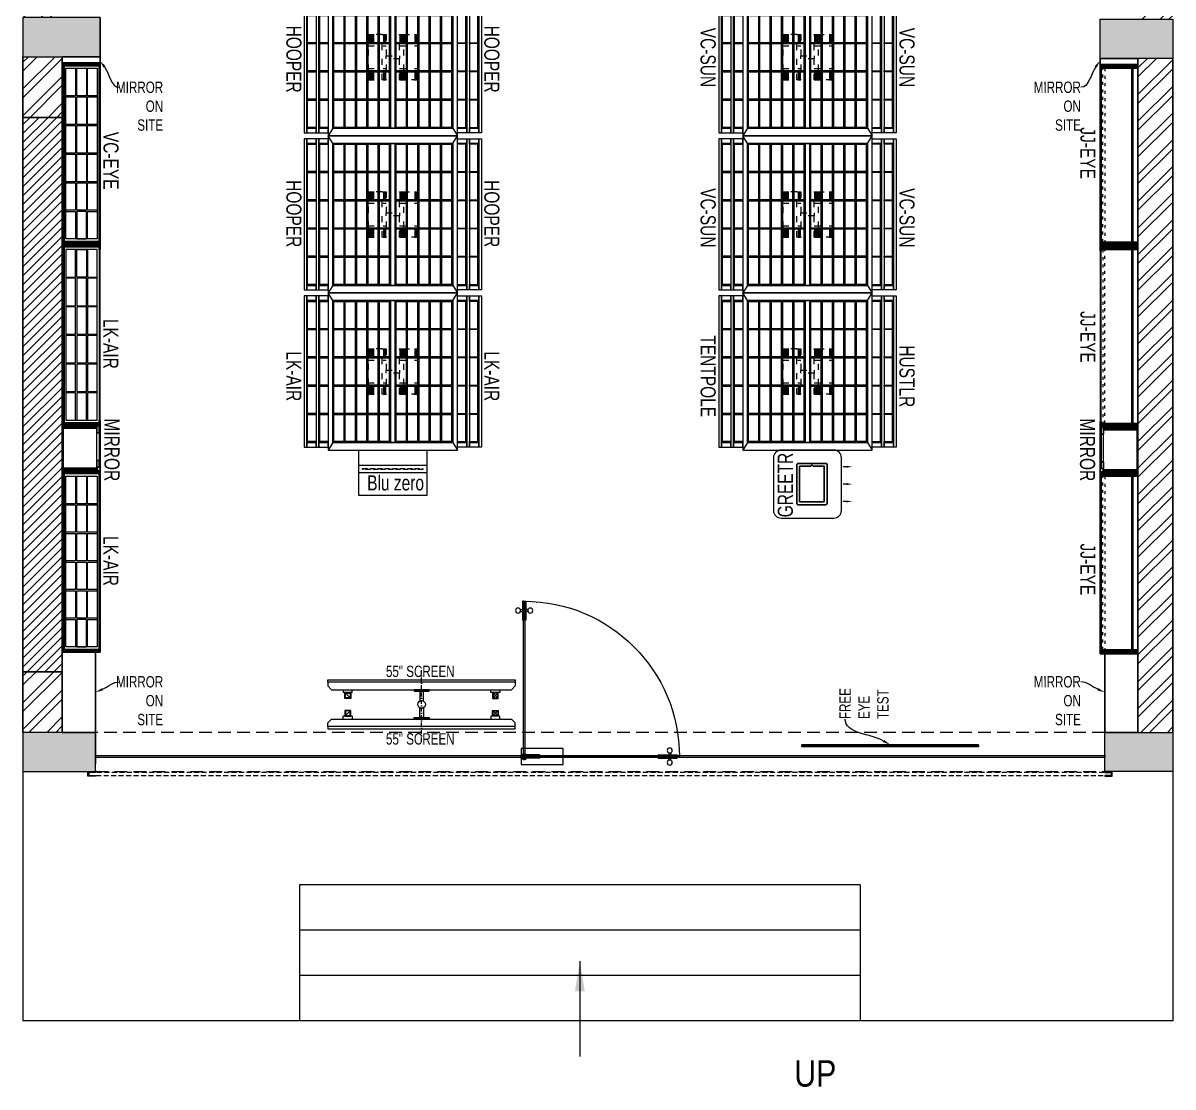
# Model space of a CAD drawing. Header units: feet. Extents: x 10235017 to 10242629, y -6289689 to -6273372.
# Drawn here: x 10235017 to 10242629, y -6289689 to -6282647 of the extents above; entities that cross this region are included whole.
import ezdxf
from ezdxf import colors
from ezdxf.entities.mleader import LeaderData, LeaderLine
from ezdxf.math import Vec2, Vec3

# ---------------------------------------------------------------- set-up
doc = ezdxf.new("R2010")
doc.units = ezdxf.units.FT
doc.header["$LTSCALE"] = 33
doc.header["$MEASUREMENT"] = 0
for name, pattern in [('ACAD_ISO03W100', [30, 12, -18]), ('D10_DASHED', [0.75, 0.5, -0.25]), ('DASHDOT2', [0.5, 0.25, -0.125, 0, -0.125]), ('HIDDEN', [9.525, 6.35, -3.175]), ('HIDDENX2', [0.75, 0.5, -0.25])]:
    doc.linetypes.add(name, pattern=pattern)
for name, color, linetype, lineweight in [('A-COL', 243, 'Continuous', 9), ('A-Glazing', 4, 'Continuous', 20), ('A-shutter', 8, 'Continuous', 18), ('beam', 90, 'Continuous', 9), ('column hatch', 5, 'Continuous', 0), ('Glazing', 141, 'Continuous', 15), ('LENS-DIM', 252, 'Continuous', 5), ('LENS-FURNITURE', 13, 'Continuous', 9), ('LENS-PARTITION', 21, 'Continuous', 25), ('LENS-TEXT', 31, 'Continuous', 5), ('LENS_TEXT', 31, 'Continuous', 5), ('LK-EQPMT', 3, 'Continuous', 18), ('LK-FF&E FLOOR', 1, 'Continuous', 9), ('LK-FF&E WALL', 1, 'Continuous', 9), ('LK-IT', 3, 'Continuous', 18), ('LN-ELEVATION-1', 81, 'Continuous', 25), ('LN-ELEVATION-2', 103, 'Continuous', 20), ('LN-ELEVATION-3', 125, 'Continuous', 18), ('LN-ELEVATION-4', 145, 'Continuous', 13), ('LN-ELEVATION-5', 167, 'Continuous', 5), ('LN-HATCH', 251, 'Continuous', 0), ('PLANO-TXT', 252, 'Continuous', 5), ('rolling shutter', 1, 'Continuous', 5), ('services', 220, 'Continuous', 0)]:
    doc.layers.add(name, color=color, linetype=linetype, lineweight=lineweight)
doc.layers.add('A-WALL', color=1, linetype='Continuous')
doc.styles.add('A3 100 Narrow', font='l_10646.ttf', dxfattribs={"height": 150})
doc.styles.add('LK TXT', font='GILC____.TTF', dxfattribs={"height": 100})
doc.styles.get("Standard").update_dxf_attribs({"font": 'GILC____.TTF'})
doc.dimstyles.new('01', dxfattribs={"dimtxt": 150, "dimasz": 115, "dimexe": 115, "dimexo": 115, "dimgap": 115, "dimtad": 0, "dimdec": 0, "dimzin": 0, "dimdsep": 46, "dimtxsty": 'Standard', "dimblk": 'ARCHTICK', "dimcen": 115, "dimdle": 115, "dimclrd": 256, "dimclre": 256, "dimclrt": 256, "dimadec": 0, "dimazin": 0, "dimtfac": 1, "dimtdec": 0, "dimtofl": 0, "dimtmove": 1, "dimatfit": 3, "dimfxl": 1, "dimtolj": 1, "dimtzin": 0, "dimlwd": -1, "dimlwe": -1, "dimarcsym": 0})
pattern_1 = [(45, (7858054.0837, 3504049.203), (-4.4901280605, 4.4901280605), [])]

# ---------------------------------------------------------------- blocks, each defined once
blk = doc.blocks.new('*U49')
at = {"layer": 'A-shutter', "color": 5, "ltscale": 10}
for points in [[(41038450.5, -1561539.2), (41038450.5, -1561544.2), (41038405.5, -1561544.2), (41038405.5, -1561564.2), (41038450.5, -1561564.2), (41038450.5, -1561569.2), (41038400.5, -1561569.2), (41038400.5, -1561539.2)], [(41045130.5, -1561539.2), (41045130.5, -1561544.2), (41045175.5, -1561544.2), (41045175.5, -1561564.2), (41045130.5, -1561564.2), (41045130.5, -1561569.2), (41045180.5, -1561569.2), (41045180.5, -1561539.2)]]:
    blk.add_lwpolyline(points, close=True, dxfattribs=at)
at = {"layer": 'A-shutter', "color": 5, "linetype": 'HIDDENX2', "ltscale": 2}
blk.add_lwpolyline([(41038405.5, -1561544.2), (41038405.5, -1561564.2), (41045175.5, -1561564.2), (41045175.5, -1561544.2)], close=True, dxfattribs=at)
blk = doc.blocks.new('_ArchTick')
at = {"const_width": 0.15}
blk.add_lwpolyline([(-0.5, -0.5), (0.5, 0.5)], dxfattribs=at)
blk = doc.blocks.new('BLUE ZERO')
at = {"layer": 'LENS-FURNITURE', "ltscale": 0.5}
for points in [[(86206.7, 120883.4), (86206.7, 120433.4), (85906.7, 120433.4), (85906.7, 120883.4)], [(86106.7, 120883.4), (86106.7, 120433.4), (86056.7, 120433.4), (86056.7, 120883.4)]]:
    blk.add_lwpolyline(points, close=True, dxfattribs=at)
at = {"layer": 'LENS-FURNITURE', "linetype": 'D10_DASHED', "ltscale": 2}
blk.add_lwpolyline([(86085.7, 120858.4), (86085.7, 120458.4), (86077.7, 120458.4), (86077.7, 120858.4)], close=True, dxfattribs=at)
blk = doc.blocks.new('Entrance Door')
at = {"layer": 'Glazing', "ltscale": 111}
blk.add_hatch(color=256, dxfattribs=at).paths.add_polyline_path([(18, -34.8), (18, -1235), (30, -1235), (30, -34.8)])
at = {"layer": 'Glazing'}
for p, q in [((30, -54.2), (18, -66.2)), ((1117.8, -31.3), (1117.8, -54.3)), ((1117.8, -89.2), (1117.8, -66.3)), ((1132.8, -31.3), (1132.8, -54.3)), ((1132.8, -89.2), (1132.8, -66.3))]:
    blk.add_line(p, q, dxfattribs=at)
at = {"layer": 'Glazing', "ltscale": 44}
for p, q in [((-4.9, -1156.3), (18, -1156.3)), ((-4.9, -1171.3), (18, -1171.3)), ((52.9, -1156.3), (30, -1156.3)), ((52.9, -1171.3), (30, -1171.3))]:
    blk.add_line(p, q, dxfattribs=at)
at = {"layer": 'Glazing'}
for points in [[(320, -120.5), (0, -120.5), (0, 0), (320, 0)], [(0, -54.2), (142.5, -54.2), (142.5, -46.8), (0, -46.8)], [(0, -66.2), (142.5, -66.2), (142.5, -73.7), (0, -73.7)], [(1180.8, -54.3), (1038.3, -54.3), (1038.3, -46.8), (1180.8, -46.8)], [(1180.8, -66.3), (1038.3, -66.3), (1038.3, -73.8), (1180.8, -73.8)]]:
    blk.add_lwpolyline(points, close=True, dxfattribs=at)
at = {"layer": 'Glazing', "ltscale": 222}
blk.add_lwpolyline([(-1.5, -66.2), (1198.8, -66.2), (1198.8, -54.2), (-1.5, -54.2)], close=True, dxfattribs=at)
at = {"layer": 'Glazing', "ltscale": 111}
blk.add_lwpolyline([(18, -34.8), (18, -1235), (30, -1235), (30, -34.8)], close=True, dxfattribs=at)
at = {"layer": 'Glazing', "ltscale": 44}
for points in [[(18, -1092.5), (18, -1235), (10.5, -1235), (10.5, -1092.5)], [(30, -1092.5), (30, -1235), (37.5, -1235), (37.5, -1092.5)]]:
    blk.add_lwpolyline(points, close=True, dxfattribs=at)
at = {"layer": 'Glazing'}
for centre, radius in [((1125.3, -13.9), 19), ((24, -58.7), 19.8), ((1125.3, -106.6), 19)]:
    blk.add_circle(centre, radius, dxfattribs=at)
at = {"layer": 'Glazing', "ltscale": 44}
for centre in [(-22.4, -1163.8), (70.4, -1163.8)]:
    blk.add_circle(centre, 19, dxfattribs=at)
at = {"layer": 'Glazing', "ltscale": 222}
blk.add_arc((24, -60.2), 1174.8, 270, 359.99955, dxfattribs=at)
blk = doc.blocks.new('MIRROR')
at = {"layer": 'LN-HATCH', "ltscale": 0.5}
h = blk.add_hatch(dxfattribs=at)
h.set_pattern_fill('ANSI31', color=256, scale=2)
h.set_pattern_definition([(45, (4060433.7416, 1708720.787), (-4.4901280605, 4.4901280605), [])])
h.paths.add_polyline_path([(212.9, 101.3), (230.9, 101.3), (230.9, -127.7), (212.9, -127.7)])
h.paths.add_polyline_path([(230.9, 95.3), (494.9, 95.3), (494.9, 101.3), (230.9, 101.3)])
h.paths.add_polyline_path([(512.9, 101.3), (494.9, 101.3), (494.9, -127.7), (512.9, -127.7)])
at = {"layer": 'Defpoints'}
blk.add_lwpolyline([(512.9, 101.3), (212.9, 101.3), (212.9, -148.7), (512.9, -148.7)], close=True, dxfattribs=at)
at = {"layer": 'LN-ELEVATION-1'}
for points in [[(212.9, 101.3), (230.9, 101.3), (230.9, -127.7), (212.9, -127.7)], [(230.9, 95.3), (494.9, 95.3), (494.9, 101.3), (230.9, 101.3)], [(512.9, 101.3), (494.9, 101.3), (494.9, -127.7), (512.9, -127.7)], [(259.9, -141.7), (259.9, -127.7), (214.9, -127.7), (214.9, -148.7), (223.9, -148.7), (223.9, -147.2), (216.4, -147.2), (216.4, -141.7)], [(442.9, -141.7), (442.9, -127.7), (487.9, -127.7), (487.9, -148.7), (478.9, -148.7), (478.9, -147.2), (486.4, -147.2), (486.4, -141.7)], [(504.9, -148.7), (504.9, -147.2), (509.4, -147.2), (509.4, -129.2), (487.9, -129.2), (487.9, -127.7), (510.9, -127.7), (510.9, -148.7)]]:
    blk.add_lwpolyline(points, close=True, dxfattribs=at)
at = {"layer": 'LN-ELEVATION-2', "color": 4, "lineweight": 0}
blk.add_lwpolyline([(216.4, -141.7), (486.4, -141.7), (486.4, -147.2), (216.4, -147.2)], close=True, dxfattribs=at)
at = {"layer": 'LN-ELEVATION-2'}
blk.add_lwpolyline([(259.9, -141.7), (442.9, -141.7), (442.9, -127.7), (259.9, -127.7)], close=True, dxfattribs=at)
at = {"layer": 'LN-ELEVATION-4', "ltscale": 0.5}
blk.add_line((478.9, -148.7), (223.9, -148.7), dxfattribs=at)
blk = doc.blocks.new('JJ SH 1200')
at = {"layer": 'LN-HATCH', "ltscale": 0.5}
h = blk.add_hatch(dxfattribs=at)
h.set_pattern_fill('ANSI31', color=256, scale=2)
h.set_pattern_definition([(45, (4097187.331, 1708800.267), (-4.4901280605, 4.4901280605), [])])
h.paths.add_polyline_path([(792.1, 220), (792.1, 30), (786.1, 30), (786.1, 20), (792.1, 20), (792.1, -24), (767.1, -24), (767.1, 220)])
h.paths.add_polyline_path([(-382.9, 180), (767.1, 180), (767.1, 186), (-382.9, 186)])
h.paths.add_polyline_path([(757.1, -24), (757.1, -30), (792.1, -30), (792.1, -24)])
h.paths.add_polyline_path([(-407.9, 220), (-407.9, 30), (-401.9, 30), (-401.9, 20), (-407.9, 20), (-407.9, -24), (-382.9, -24), (-382.9, 220)])
h.paths.add_polyline_path([(-372.9, -24), (-372.9, -30), (-407.9, -30), (-407.9, -24)])
at = {"layer": 'LN-ELEVATION-1', "ltscale": 0.5}
for points in [[(-407.9, 220), (-407.9, 30), (-401.9, 30), (-401.9, 20), (-407.9, 20), (-407.9, -24), (-382.9, -24), (-382.9, 220)], [(-382.9, 180), (767.1, 180), (767.1, 186), (-382.9, 186)], [(792.1, 220), (792.1, 30), (786.1, 30), (786.1, 20), (792.1, 20), (792.1, -24), (767.1, -24), (767.1, 220)], [(-372.9, -24), (-372.9, -30), (-407.9, -30), (-407.9, -24)], [(757.1, -24), (757.1, -30), (792.1, -30), (792.1, -24)]]:
    blk.add_lwpolyline(points, close=True, dxfattribs=at)
at = {"layer": 'LN-ELEVATION-3', "ltscale": 0.5}
for p, q in [((767.1, 220), (-382.9, 220)), ((757.1, -24), (-372.9, -24)), ((-372.9, -30), (757.1, -30))]:
    blk.add_line(p, q, dxfattribs=at)
at = {"layer": 'LN-ELEVATION-4', "linetype": 'ACAD_ISO03W100', "ltscale": 0.05}
blk.add_lwpolyline([(767.1, 0), (-382.9, 0), (-382.9, -12), (767.1, -12)], close=True, dxfattribs=at)
blk = doc.blocks.new('VC HD 1200')
at = {"layer": 'LN-HATCH', "ltscale": 0.5}
h = blk.add_hatch(dxfattribs=at)
h.set_pattern_fill('ANSI31', color=256, scale=2)
h.set_pattern_definition([(45, (3760859.753, 1795248.936), (-4.490128061, 4.490128061), [])])
h.paths.add_polyline_path([(-1200, 250), (-1200, 60), (-1194, 60), (-1194, 50), (-1200, 50), (-1200, 6), (-1182, 6), (-1182, 250)])
h = blk.add_hatch(dxfattribs=at)
h.set_pattern_fill('ANSI31', color=256, scale=2)
h.set_pattern_definition(pattern_1)
h.paths.add_polyline_path([(0, 250), (0, 60), (-6, 60), (-6, 50), (0, 50), (0, 6), (-18, 6), (-18, 250)])
h = blk.add_hatch(dxfattribs=at)
h.set_pattern_fill('ANSI31', color=256, scale=2)
h.set_pattern_definition([(45, (7858047.0837, 3504049.203), (-4.4901280605, 4.4901280605), [])])
h.paths.add_polyline_path([(-1165, 6), (-1165, 0), (-1200, 0), (-1200, 6)])
h = blk.add_hatch(dxfattribs=at)
h.set_pattern_fill('ANSI31', color=256, scale=2)
h.set_pattern_definition(pattern_1)
h.paths.add_polyline_path([(-28, 6), (-28, 0), (0, 0), (0, 6)])
at = {"layer": 'LN-ELEVATION-1', "ltscale": 0.5}
for points in [[(-1200, 250), (-1200, 60), (-1194, 60), (-1194, 50), (-1200, 50), (-1200, 6), (-1182, 6), (-1182, 250)], [(-18, 238), (-1182, 238), (-1182, 244), (-18, 244)], [(0, 250), (0, 60), (-6, 60), (-6, 50), (0, 50), (0, 6), (-18, 6), (-18, 250)], [(-1165, 6), (-1165, 0), (-1200, 0), (-1200, 6)], [(-35, 6), (-35, 0), (0, 0), (0, 6)]]:
    blk.add_lwpolyline(points, close=True, dxfattribs=at)
at = {"layer": 'LN-ELEVATION-3', "ltscale": 0.5}
for p, q in [((-1182, 250), (-18, 250)), ((-1165, 6), (-35, 6)), ((-35, 0), (-1165, 0))]:
    blk.add_line(p, q, dxfattribs=at)
for points in [[(-1165, 226), (-35, 226), (-35, 18), (-1165, 18)], [(-1165, 226), (-983.3, 226), (-983.3, 162), (-1165, 162)], [(-1165, 90), (-983.3, 90), (-983.3, 154), (-1165, 154)], [(-975.3, 226), (-793.7, 226), (-793.7, 162), (-975.3, 162)], [(-975.3, 154), (-793.7, 154), (-793.7, 90), (-975.3, 90)], [(-785.7, 226), (-604, 226), (-604, 162), (-785.7, 162)], [(-785.7, 154), (-604, 154), (-604, 90), (-785.7, 90)], [(-596, 226), (-414.3, 226), (-414.3, 162), (-596, 162)], [(-596, 154), (-414.3, 154), (-414.3, 90), (-596, 90)], [(-406.3, 226), (-224.7, 226), (-224.7, 162), (-406.3, 162)], [(-406.3, 154), (-224.7, 154), (-224.7, 90), (-406.3, 90)], [(-216.7, 226), (-35, 226), (-35, 162), (-216.7, 162)], [(-216.7, 154), (-35, 154), (-35, 90), (-216.7, 90)], [(-1165, 82), (-983.3, 82), (-983.3, 18), (-1165, 18)], [(-975.3, 82), (-793.7, 82), (-793.7, 18), (-975.3, 18)], [(-785.7, 82), (-604, 82), (-604, 18), (-785.7, 18)], [(-596, 82), (-414.3, 82), (-414.3, 18), (-596, 18)], [(-406.3, 82), (-224.7, 82), (-224.7, 18), (-406.3, 18)], [(-216.7, 82), (-35, 82), (-35, 18), (-216.7, 18)]]:
    blk.add_lwpolyline(points, close=True, dxfattribs=at)
blk = doc.blocks.new('ffgd')
at = {"layer": 'LN-ELEVATION-4', "linetype": 'ACAD_ISO03W100', "ltscale": 0.1}
blk.add_lwpolyline([(0, 47.3), (0, -41.5), (-20, -41.5), (-20, 47.3)], close=True, dxfattribs=at)
at = {"layer": 'LN-ELEVATION-5', "linetype": 'ACAD_ISO03W100', "ltscale": 0.1}
for p, q in [((-159.9, 165.7), (-159.9, 47.3)), ((-159.7, 165.7), (-159.7, 47.3)), ((-159.4, 165.7), (-159.4, 47.3)), ((-159, 165.7), (-159, 47.3)), ((-158.5, 165.7), (-158.5, 47.3)), ((-157.9, 165.7), (-157.9, 47.3)), ((-157.1, 165.7), (-157.1, 47.3)), ((-156.1, 165.7), (-156.1, 47.3)), ((-154.1, 165.7), (-154.1, 47.3)), ((-151.1, 165.7), (-151.1, 47.3)), ((-146.1, 165.7), (-146.1, 47.3)), ((-141.1, 165.7), (-141.1, 47.3)), ((-135.1, 165.7), (-135.1, 47.3)), ((-128.1, 165.7), (-128.1, 47.3)), ((-120.1, 165.7), (-120.1, 47.3)), ((-111.1, 165.7), (-111.1, 47.3)), ((-102.1, 165.7), (-102.1, 47.3)), ((-85, 165.7), (-85, 47.3)), ((65, 165.7), (65, 47.3)), ((82.1, 165.7), (82.1, 47.3)), ((91.1, 165.7), (91.1, 47.3)), ((100.1, 165.7), (100.1, 47.3)), ((108.1, 165.7), (108.1, 47.3)), ((115.1, 165.7), (115.1, 47.3)), ((121.1, 165.7), (121.1, 47.3)), ((126.1, 165.7), (126.1, 47.3)), ((131.1, 165.7), (131.1, 47.3)), ((134.1, 165.7), (134.1, 47.3)), ((136.1, 165.7), (136.1, 47.3)), ((137.1, 165.7), (137.1, 47.3)), ((137.9, 165.7), (137.9, 47.3)), ((138.5, 165.7), (138.5, 47.3)), ((139, 165.7), (139, 47.3)), ((139.4, 165.7), (139.4, 47.3)), ((139.7, 165.7), (139.7, 47.3)), ((139.9, 165.7), (139.9, 47.3)), ((-159.9, -41.5), (-159.9, -159.9)), ((-159.7, -41.5), (-159.7, -159.9)), ((-159.4, -41.5), (-159.4, -159.9)), ((-159, -41.5), (-159, -159.9)), ((-158.5, -41.5), (-158.5, -159.9)), ((-157.9, -41.5), (-157.9, -159.9)), ((-157.1, -41.5), (-157.1, -159.9)), ((-156.1, -41.5), (-156.1, -159.9)), ((-154.1, -41.5), (-154.1, -159.9)), ((-151.1, -41.5), (-151.1, -159.9)), ((-146.1, -41.5), (-146.1, -159.9)), ((-141.1, -41.5), (-141.1, -159.9)), ((-135.1, -41.5), (-135.1, -159.9)), ((-128.1, -41.5), (-128.1, -159.9)), ((-120.1, -41.5), (-120.1, -159.9)), ((-111.1, -41.5), (-111.1, -159.9)), ((-102.1, -41.5), (-102.1, -159.9)), ((-85, -41.5), (-85, -159.9)), ((65, -41.5), (65, -159.9)), ((82.1, -41.5), (82.1, -159.9)), ((91.1, -41.5), (91.1, -159.9)), ((100.1, -41.5), (100.1, -159.9)), ((108.1, -41.5), (108.1, -159.9)), ((115.1, -41.5), (115.1, -159.9)), ((121.1, -41.5), (121.1, -159.9)), ((126.1, -41.5), (126.1, -159.9)), ((131.1, -41.5), (131.1, -159.9)), ((134.1, -41.5), (134.1, -159.9)), ((136.1, -41.5), (136.1, -159.9)), ((137.1, -41.5), (137.1, -159.9)), ((137.9, -41.5), (137.9, -159.9)), ((138.5, -41.5), (138.5, -159.9)), ((139, -41.5), (139, -159.9)), ((139.4, -41.5), (139.4, -159.9)), ((139.7, -41.5), (139.7, -159.9)), ((139.9, -41.5), (139.9, -159.9))]:
    blk.add_line(p, q, dxfattribs=at)
for points in [[(140, 73), (140, 165.7), (-160, 165.7), (-160, 73)], [(140, -67.1), (140, -159.9), (-160, -159.9), (-160, -67.1)]]:
    blk.add_lwpolyline(points, dxfattribs=at)
for points in [[(140, 73), (140, 47.3), (-160, 47.3), (-160, 73)], [(140, -41.5), (140, -67.1), (-160, -67.1), (-160, -41.5)]]:
    blk.add_lwpolyline(points, close=True, dxfattribs=at)
blk = doc.blocks.new('EURO 1040 x 1175')
at = {"layer": 'LN-ELEVATION-1'}
for points in [[(-470, -327.4), (470, -327.4), (470, 467.6), (-470, 467.6)], [(-470, 85.1), (470, 85.1), (470, 467.6), (-470, 467.6)], [(-283.2, 85.1), (-277.2, 85.1), (-277.2, 467.6), (-283.2, 467.6)], [(-96.4, 85.1), (-90.4, 85.1), (-90.4, 467.6), (-96.4, 467.6)], [(90.4, 85.1), (96.4, 85.1), (96.4, 467.6), (90.4, 467.6)], [(277.2, 85.1), (283.2, 85.1), (283.2, 467.6), (277.2, 467.6)], [(-470, 386.6), (-283.2, 386.6), (-283.2, 392.6), (-470, 392.6)], [(-277.2, 386.6), (-96.4, 386.6), (-96.4, 392.6), (-277.2, 392.6)], [(-90.4, 386.6), (90.4, 386.6), (90.4, 392.6), (-90.4, 392.6)], [(96.4, 386.6), (277.2, 386.6), (277.2, 392.6), (96.4, 392.6)], [(283.2, 386.6), (470, 386.6), (470, 392.6), (283.2, 392.6)], [(-470, 311.2), (-283.2, 311.2), (-283.2, 317.2), (-470, 317.2)], [(-277.2, 311.2), (-96.4, 311.2), (-96.4, 317.2), (-277.2, 317.2)], [(-90.4, 311.2), (90.4, 311.2), (90.4, 317.2), (-90.4, 317.2)], [(96.4, 311.2), (277.2, 311.2), (277.2, 317.2), (96.4, 317.2)], [(283.2, 311.2), (470, 311.2), (470, 317.2), (283.2, 317.2)], [(-470, 235.8), (-283.2, 235.8), (-283.2, 241.8), (-470, 241.8)], [(-277.2, 235.8), (-96.4, 235.8), (-96.4, 241.8), (-277.2, 241.8)], [(-90.4, 235.8), (90.4, 235.8), (90.4, 241.8), (-90.4, 241.8)], [(96.4, 235.8), (277.2, 235.8), (277.2, 241.8), (96.4, 241.8)], [(283.2, 235.8), (470, 235.8), (470, 241.8), (283.2, 241.8)], [(-470, 160.4), (-283.2, 160.4), (-283.2, 166.4), (-470, 166.4)], [(-277.2, 160.4), (-96.4, 160.4), (-96.4, 166.4), (-277.2, 166.4)], [(-90.4, 160.4), (90.4, 160.4), (90.4, 166.4), (-90.4, 166.4)], [(96.4, 160.4), (277.2, 160.4), (277.2, 166.4), (96.4, 166.4)], [(283.2, 160.4), (470, 160.4), (470, 166.4), (283.2, 166.4)], [(-470, 85.1), (470, 85.1), (470, 55.1), (-470, 55.1)], [(-470, 55.1), (470, 55.1), (470, -327.4), (-470, -327.4)], [(-283.2, 55.1), (-277.2, 55.1), (-277.2, -327.4), (-283.2, -327.4)], [(-96.4, 55.1), (-90.4, 55.1), (-90.4, -327.4), (-96.4, -327.4)], [(90.4, 55.1), (96.4, 55.1), (96.4, -327.4), (90.4, -327.4)], [(277.2, 55.1), (283.2, 55.1), (283.2, -327.4), (277.2, -327.4)], [(-470, -20.3), (-283.2, -20.3), (-283.2, -26.3), (-470, -26.3)], [(-277.2, -20.3), (-96.4, -20.3), (-96.4, -26.3), (-277.2, -26.3)], [(-90.4, -20.3), (90.4, -20.3), (90.4, -26.3), (-90.4, -26.3)], [(96.4, -20.3), (277.2, -20.3), (277.2, -26.3), (96.4, -26.3)], [(283.2, -20.3), (470, -20.3), (470, -26.3), (283.2, -26.3)], [(-470, -95.7), (-283.2, -95.7), (-283.2, -101.7), (-470, -101.7)], [(-277.2, -95.7), (-96.4, -95.7), (-96.4, -101.7), (-277.2, -101.7)], [(-90.4, -95.7), (90.4, -95.7), (90.4, -101.7), (-90.4, -101.7)], [(96.4, -95.7), (277.2, -95.7), (277.2, -101.7), (96.4, -101.7)], [(283.2, -95.7), (470, -95.7), (470, -101.7), (283.2, -101.7)], [(-470, -171.1), (-283.2, -171.1), (-283.2, -177.1), (-470, -177.1)], [(-277.2, -171.1), (-96.4, -171.1), (-96.4, -177.1), (-277.2, -177.1)], [(-90.4, -171.1), (90.4, -171.1), (90.4, -177.1), (-90.4, -177.1)], [(96.4, -171.1), (277.2, -171.1), (277.2, -177.1), (96.4, -177.1)], [(283.2, -171.1), (470, -171.1), (470, -177.1), (283.2, -177.1)], [(-470, -246.4), (-283.2, -246.4), (-283.2, -252.4), (-470, -252.4)], [(-277.2, -246.4), (-96.4, -246.4), (-96.4, -252.4), (-277.2, -252.4)], [(-90.4, -246.4), (90.4, -246.4), (90.4, -252.4), (-90.4, -252.4)], [(96.4, -246.4), (277.2, -246.4), (277.2, -252.4), (96.4, -252.4)], [(283.2, -246.4), (470, -246.4), (470, -252.4), (283.2, -252.4)]]:
    blk.add_lwpolyline(points, close=True, dxfattribs=at)
for points in [[(-283.2, 461.6), (-464, 461.6), (-464, 317.2)], [(-96.4, 461.6), (-277.2, 461.6)], [(90.4, 461.6), (-90.4, 461.6)], [(277.2, 461.6), (96.4, 461.6)], [(464, 317.2), (464, 461.6), (283.2, 461.6)], [(-464, 311.2), (-464, 241.8)], [(464, 241.8), (464, 311.2)], [(-464, 235.8), (-464, 166.4)], [(464, 166.4), (464, 235.8)], [(-464, 160.4), (-464, 91.1), (-283.2, 91.1)], [(283.2, 91.1), (464, 91.1), (464, 160.4)], [(-277.2, 91.1), (-96.4, 91.1)], [(-90.4, 91.1), (90.4, 91.1)], [(96.4, 91.1), (277.2, 91.1)], [(-464, -20.3), (-464, 49.1), (-283.2, 49.1)], [(-277.2, 49.1), (-96.4, 49.1)], [(-90.4, 49.1), (90.4, 49.1)], [(96.4, 49.1), (277.2, 49.1)], [(283.2, 49.1), (464, 49.1), (464, -20.3)], [(-464, -95.7), (-464, -26.3)], [(464, -26.3), (464, -95.7)], [(-464, -171.1), (-464, -101.7)], [(464, -101.7), (464, -171.1)], [(-283.2, -321.4), (-464, -321.4), (-464, -177.1)], [(464, -177.1), (464, -321.4), (283.2, -321.4)], [(-96.4, -321.4), (-277.2, -321.4)], [(90.4, -321.4), (-90.4, -321.4)], [(277.2, -321.4), (96.4, -321.4)]]:
    blk.add_lwpolyline(points, dxfattribs=at)
at = {"layer": 'LN-ELEVATION-2'}
blk.add_lwpolyline([(-520, -357.4), (520, -357.4), (520, 497.6), (-520, 497.6)], close=True, dxfattribs=at)
for points in [[(-470, 467.6), (-520, 497.6)], [(470, 467.6), (520, 497.6)], [(-470, -327.4), (-520, -357.4)], [(470, -327.4), (520, -357.4)]]:
    blk.add_lwpolyline(points, dxfattribs=at)
at = {"layer": 'LN-ELEVATION-3'}
for points in [[(-500, 559.6), (500, 559.6), (500, 577.6), (-500, 577.6)], [(-500, 497.6), (-470, 497.6), (-470, 559.6), (-500, 559.6)], [(470, 497.6), (500, 497.6), (500, 559.6), (470, 559.6)], [(-500, -357.4), (-470, -357.4), (-470, -419.4), (-500, -419.4)], [(470, -357.4), (500, -357.4), (500, -419.4), (470, -419.4)], [(-500, -419.4), (500, -419.4), (500, -437.4), (-500, -437.4)]]:
    blk.add_lwpolyline(points, close=True, dxfattribs=at)
at = {"layer": 'LN-ELEVATION-4'}
for points in [[(-500, 639.6), (500, 639.6), (500, 657.6), (-500, 657.6)], [(-500, 577.6), (-470, 577.6), (-470, 639.6), (-500, 639.6)], [(470, 577.6), (500, 577.6), (500, 639.6), (470, 639.6)], [(-470, 497.6), (-464, 497.6), (-464, 559.6), (-470, 559.6)], [(-464, 553.6), (-283.2, 553.6), (-283.2, 559.6), (-464, 559.6)], [(-283.2, 497.6), (-277.2, 497.6), (-277.2, 559.6), (-283.2, 559.6)], [(-277.2, 553.6), (-96.4, 553.6), (-96.4, 559.6), (-277.2, 559.6)], [(-96.4, 497.6), (-90.4, 497.6), (-90.4, 559.6), (-96.4, 559.6)], [(-90.4, 553.6), (90.4, 553.6), (90.4, 559.6), (-90.4, 559.6)], [(90.4, 497.6), (96.4, 497.6), (96.4, 559.6), (90.4, 559.6)], [(96.4, 553.6), (277.2, 553.6), (277.2, 559.6), (96.4, 559.6)], [(277.2, 497.6), (283.2, 497.6), (283.2, 559.6), (277.2, 559.6)], [(283.2, 553.6), (464, 553.6), (464, 559.6), (283.2, 559.6)], [(464, 497.6), (470, 497.6), (470, 559.6), (464, 559.6)], [(-470, -357.4), (-464, -357.4), (-464, -419.4), (-470, -419.4)], [(-283.2, -357.4), (-277.2, -357.4), (-277.2, -419.4), (-283.2, -419.4)], [(-96.4, -357.4), (-90.4, -357.4), (-90.4, -419.4), (-96.4, -419.4)], [(90.4, -357.4), (96.4, -357.4), (96.4, -419.4), (90.4, -419.4)], [(277.2, -357.4), (283.2, -357.4), (283.2, -419.4), (277.2, -419.4)], [(464, -357.4), (470, -357.4), (470, -419.4), (464, -419.4)], [(-500, -437.4), (-470, -437.4), (-470, -499.4), (-500, -499.4)], [(-464, -413.4), (-283.2, -413.4), (-283.2, -419.4), (-464, -419.4)], [(-277.2, -413.4), (-96.4, -413.4), (-96.4, -419.4), (-277.2, -419.4)], [(-90.4, -413.4), (90.4, -413.4), (90.4, -419.4), (-90.4, -419.4)], [(96.4, -413.4), (277.2, -413.4), (277.2, -419.4), (96.4, -419.4)], [(283.2, -413.4), (464, -413.4), (464, -419.4), (283.2, -419.4)], [(470, -437.4), (500, -437.4), (500, -499.4), (470, -499.4)], [(-500, -499.4), (500, -499.4), (500, -517.4), (-500, -517.4)]]:
    blk.add_lwpolyline(points, close=True, dxfattribs=at)
at = {"layer": 'LN-ELEVATION-5'}
for points in [[(-470, 577.6), (-464, 577.6), (-464, 639.6), (-470, 639.6)], [(-464, 633.6), (-283.2, 633.6), (-283.2, 639.6), (-464, 639.6)], [(-283.2, 577.6), (-277.2, 577.6), (-277.2, 639.6), (-283.2, 639.6)], [(-277.2, 633.6), (-96.4, 633.6), (-96.4, 639.6), (-277.2, 639.6)], [(-96.4, 577.6), (-90.4, 577.6), (-90.4, 639.6), (-96.4, 639.6)], [(-90.4, 633.6), (90.4, 633.6), (90.4, 639.6), (-90.4, 639.6)], [(90.4, 577.6), (96.4, 577.6), (96.4, 639.6), (90.4, 639.6)], [(96.4, 633.6), (277.2, 633.6), (277.2, 639.6), (96.4, 639.6)], [(277.2, 577.6), (283.2, 577.6), (283.2, 639.6), (277.2, 639.6)], [(283.2, 633.6), (464, 633.6), (464, 639.6), (283.2, 639.6)], [(464, 577.6), (470, 577.6), (470, 639.6), (464, 639.6)], [(-470, -437.4), (-464, -437.4), (-464, -499.4), (-470, -499.4)], [(-283.2, -437.4), (-277.2, -437.4), (-277.2, -499.4), (-283.2, -499.4)], [(-96.4, -437.4), (-90.4, -437.4), (-90.4, -499.4), (-96.4, -499.4)], [(90.4, -437.4), (96.4, -437.4), (96.4, -499.4), (90.4, -499.4)], [(277.2, -437.4), (283.2, -437.4), (283.2, -499.4), (277.2, -499.4)], [(464, -437.4), (470, -437.4), (470, -499.4), (464, -499.4)], [(-464, -493.4), (-283.2, -493.4), (-283.2, -499.4), (-464, -499.4)], [(-277.2, -493.4), (-96.4, -493.4), (-96.4, -499.4), (-277.2, -499.4)], [(-90.4, -493.4), (90.4, -493.4), (90.4, -499.4), (-90.4, -499.4)], [(96.4, -493.4), (277.2, -493.4), (277.2, -499.4), (96.4, -499.4)], [(283.2, -493.4), (464, -493.4), (464, -499.4), (283.2, -499.4)]]:
    blk.add_lwpolyline(points, close=True, dxfattribs=at)
at = {"layer": 'LENS-DIM'}
blk.add_blockref('ffgd', (10, 67.1), dxfattribs=at)
blk = doc.blocks.new('GREETR 450x450')
at = {"layer": 'LN-ELEVATION-1', "linetype": 'ByBlock', "lineweight": -2}
for p, q in [((481.3, 339.7), (461, 339.7)), ((481.3, 225), (461, 225)), ((481.3, 110.3), (461, 110.3))]:
    blk.add_line(p, q, dxfattribs=at)
at = {"layer": 'LN-ELEVATION-1'}
for points in [[(355.5, 98.3), (355.5, 352.3, 0.414214), (345.5, 362.3), (163.5, 362.3, 0.414214), (153.5, 352.3), (153.5, 98.3, 0.414214), (163.5, 88.3), (345.5, 88.3, 0.414214)], [(264, 342.8), (336.5, 342.8), (336.5, 107.8), (172.5, 107.8), (172.5, 342.8), (245, 342.8, 0.327538), (246.9, 344.2, -0.733799), (262.1, 344.2, 0.327538)]]:
    blk.add_lwpolyline(points, format="xyb", close=True, dxfattribs=at)
at = {"layer": 'LN-ELEVATION-1', "linetype": 'ByBlock', "lineweight": -2}
for points in [[(481.3, 346.4), (481.3, 333.1), (521.3, 339.7)], [(481.3, 231.7), (481.3, 218.3), (521.3, 225)], [(481.3, 116.9), (481.3, 103.6), (521.3, 110.3)]]:
    blk.add_solid(points, dxfattribs=at)
at = {"layer": 'LN-ELEVATION-2'}
blk.add_lwpolyline([(50, 0), (400, 0, 0.414214), (450, 50), (450, 400, 0.414214), (400, 450), (50, 450, 0.414214), (0, 400), (0, 50, 0.414214)], format="xyb", close=True, dxfattribs=at)
at = {"layer": 'LENS-TEXT', "color": 0, "linetype": 'Continuous', "ltscale": 3, "insert": (78.9, 218.7), "char_height": 100, "attachment_point": 5, "rotation": 90, "style": 'LK TXT'}
blk.add_mtext_dynamic_manual_height_columns('GREETR', width=353.056, gutter_width=0.5, heights=[0], dxfattribs=at)
blk = doc.blocks.new('55INCH')
at = {"layer": 'LK-EQPMT', "ltscale": 12}
for p, q in [((2111558.8, 1135690.5), (2111583.2, 1135690.5)), ((2111583.2, 1135690.5), (2111607.7, 1135666)), ((2111607.7, 1134473.9), (2111607.7, 1135666)), ((2111607.7, 1135587.9), (2111627.2, 1135587.9)), ((2111627.2, 1135587.9), (2111627.2, 1135529.3)), ((2111627.2, 1135529.3), (2111607.7, 1135529.3)), ((2111627.2, 1134610.6), (2111607.7, 1134610.6)), ((2111627.2, 1134610.6), (2111627.2, 1134552)), ((2111607.7, 1134552), (2111627.2, 1134552)), ((2111558.8, 1134449.5), (2111583.2, 1134449.5)), ((2111583.2, 1134449.5), (2111607.7, 1134473.9))]:
    blk.add_line(p, q, dxfattribs=at)
at = {"layer": 'LK-EQPMT'}
for p, q in [((2111661.6, 1135543.3), (2111631, 1135573.9)), ((2111661.6, 1135573.9), (2111631, 1135543.3)), ((2111661.6, 1134597.1), (2111631, 1134566.5))]:
    blk.add_line(p, q, dxfattribs=at)
at = {"layer": 'LK-EQPMT', "ltscale": 12}
blk.add_lwpolyline([(2111542.6, 1135690.5), (2111558.8, 1135690.5), (2111558.8, 1134449.5), (2111542.6, 1134449.5)], close=True, dxfattribs=at)
at = {"layer": 'LK-EQPMT'}
for points in [[(2111627.2, 1135577.7), (2111627.2, 1135539.5), (2111665.4, 1135539.5), (2111665.4, 1135577.7)], [(2111631, 1135573.9), (2111631, 1135543.3), (2111661.6, 1135543.3), (2111661.6, 1135573.9)], [(2111627.2, 1134562.7), (2111627.2, 1134600.9), (2111665.4, 1134600.9), (2111665.4, 1134562.7)], [(2111631, 1134566.5), (2111631, 1134597.1), (2111661.6, 1134597.1), (2111661.6, 1134566.5)]]:
    blk.add_lwpolyline(points, close=True, dxfattribs=at)
blk = doc.blocks.new('A$Cf3a22b66')
at = {"layer": 'column hatch'}
h = blk.add_hatch(color=8, dxfattribs=at)
h.dxf.hatch_style = 1
h.paths.add_polyline_path([(-6870, -1110.7), (-7380, -1110.7), (-7380, -1370.7), (-6870, -1370.7)])
h.paths.add_polyline_path([(230, -1100.7), (-250, -1100.7), (-250, -1360.7), (230, -1360.7)])
h.paths.add_polyline_path([(230, -5610.7), (-250, -5610.7), (-250, -5870.7), (230, -5870.7)])
h.paths.add_polyline_path([(-6870, -5600.7), (-7380, -5600.7), (-7380, -5860.7), (-6870, -5860.7)])
h.paths.add_polyline_path([(-6900, -10330.7), (-7380, -10330.7), (-7380, -10590.7), (-6900, -10590.7)])
h.paths.add_polyline_path([(230, -10330.7), (-220, -10330.7), (-220, -10590.7), (-105, -10590.7), (230, -10590.7)])
at = {"layer": 'LN-HATCH'}
h = blk.add_hatch(dxfattribs=at)
h.set_pattern_fill('ANSI32', color=256, scale=333, angle=180)
h.set_pattern_definition([(225, (-10693725.94, 5277201.33), (88.2999593, -88.2999593), []), (225, (-10693784.81, 5277201.33), (88.2999593, -88.2999593), [])])
h.paths.add_polyline_path([(230, -5870.7), (0, -5870.7), (0, -10330.7), (230, -10330.7)])
h.paths.add_polyline_path([(-7120, -9930.7), (-7380, -9930.7), (-7380, -10045.7), (-7380, -10330.7), (-7120, -10330.7)])
h.paths.add_polyline_path([(-7120, -5860.7), (-7380, -5860.7), (-7380, -6260.7), (-7120, -6260.7)])
h.paths.add_polyline_path([(-7120, -1370.7), (-7380, -1370.7), (-7380, -5600.7), (-7120, -5600.7)])
h.paths.add_polyline_path([(230, -1360.7), (0, -1360.7), (0, -5610.7), (230, -5610.7)])
h.paths.add_polyline_path([(-3950, 3639.3), (-3950, 3409.3), (0, 3409.3), (0, -1100.7), (230, -1100.7), (230, 3639.3)])
h.paths.add_polyline_path([(-5170, 3409.3), (-5170, 3639.3), (-7380, 3639.3), (-7380, -1110.7), (-7120, -1110.7), (-7120, 3409.3)])
h = blk.add_hatch(dxfattribs=at)
h.set_pattern_fill('ANSI31', color=256, scale=333, angle=180)
h.set_pattern_definition([(225, (-10693725.944, 5277201.33), (29.43331977, -29.43331977), [])])
h.paths.add_polyline_path([(-7120, -6260.7), (-7380, -6260.7), (-7380, -9930.7), (-7120, -9930.7)])
at = {"layer": 'A-COL'}
for points in [[(-6870, -5860.7), (-6870, -5600.7), (-7380, -5600.7), (-7380, -5860.7)], [(-250, -5610.7), (230, -5610.7), (230, -5870.7), (-250, -5870.7)], [(-6900, -10330.7), (-7380, -10330.7), (-7380, -10590.7), (-6900, -10590.7)], [(230, -10330.7), (230, -10590.7), (-220, -10590.7), (-220, -10330.7)]]:
    blk.add_lwpolyline(points, close=True, dxfattribs=at)
at = {"layer": 'A-Glazing'}
blk.add_lwpolyline([(-6900, -10484.7), (-220, -10484.7), (-220, -10496.7), (-6900, -10496.7)], close=True, dxfattribs=at)
at = {"layer": 'A-WALL'}
for p, q in [((-7380, -6260.7), (-7380, -5860.7)), ((-7120, -6260.7), (-7120, -5860.7)), ((0, -5870.7), (0, -10330.7)), ((230, -5870.7), (230, -10330.7)), ((-7120, -6260.7), (-7380, -6260.7)), ((-7380, -6260.7), (-7380, -9930.7)), ((-7120, -9930.7), (-7120, -6260.7)), ((-7120, -9930.7), (-7380, -9930.7)), ((-7380, -9930.7), (-7380, -10330.7)), ((-7120, -10330.7), (-7120, -9930.7))]:
    blk.add_line(p, q, dxfattribs=at)
at = {"layer": 'beam', "linetype": 'HIDDEN', "ltscale": 0.4}
blk.add_lwpolyline([(-220, -10330.7), (-6900, -10330.7), (-6900, -10590.7), (-220, -10590.7)], close=True, dxfattribs=at)
at = {"layer": 'services'}
for p, q in [((-7380, -10590.7), (-7380, -12240.7)), ((231.9, -10590.7), (231.9, -12240.7)), ((-1838.1, -11340.7), (-5550, -11340.7)), ((-5550, -11340.7), (-5550, -12240.7)), ((-1838.1, -11340.7), (-1838.1, -12240.7)), ((-1838.1, -11640.7), (-5550, -11640.7)), ((-1838.1, -11940.7), (-5550, -11940.7)), ((231.9, -12240.7), (-7380, -12240.7))]:
    blk.add_line(p, q, dxfattribs=at)
at = {"layer": 'rolling shutter'}
blk.add_blockref('*U49', (-41045350.5, 1550948.5), dxfattribs=at)
at = {"layer": 'services', "insert": (-1996.5, -12677.9), "char_height": 175, "attachment_point": 9, "style": 'A3 100 Narrow'}
blk.add_mtext_dynamic_manual_height_columns('{\\fArial Narrow|b0|i0|c0|p34;\\W3.13919; \\W1;UP}', width=3547.602, gutter_width=525, heights=[1811.5], dxfattribs=at)
at = {"layer": 'services'}
blk.add_leader([(-3694.1, -11845.6), (-3694.1, -12475.6)], dimstyle='01', override={"dimasz": 200, "dimgap": 115, "dimtad": 0}, dxfattribs=at)
blk = doc.blocks.new('A$C41066904')
at = {"layer": 'LENS-DIM', "color": 2}
blk.add_lwpolyline([(-7100, 2500), (-7100, 2240), (-7350, 2240), (-7350, 1840), (-7350, -1830), (-7350, -2230), (-7130, -2230), (-7130, -2384), (-450, -2384), (-450, -2230), (-230, -2230), (-230, 2230), (-480, 2230), (-480, 2490)], dxfattribs=at)
blk.add_blockref('A$Cf3a22b66', (-230, 8100.7), dxfattribs=at)

msp = doc.modelspace()

# ---------------------------------------------------------------- linework, layer by layer
msp.add_lwpolyline([(10241340.5, -6287424.2), (10240172.5, -6287424.2), (10240172.5, -6287436.2), (10241340.5, -6287436.2)], close=True)
at = {"layer": 'LENS-PARTITION'}
for points in [[(10235526.7, -6282871.8), (10235276.7, -6282871.8), (10235276.7, -6282911.8), (10235526.7, -6282911.8)], [(10242146.7, -6282921.8), (10242396.7, -6282921.8), (10242396.7, -6282881.8), (10242146.7, -6282881.8)], [(10235496.7, -6287341.8), (10235276.7, -6287341.8), (10235276.7, -6286811.8), (10235496.7, -6286811.8)], [(10242176.7, -6287341.8), (10242396.7, -6287341.8), (10242396.7, -6286821.8), (10242176.7, -6286821.8)]]:
    msp.add_lwpolyline(points, close=True, dxfattribs=at)
at = {"layer": 'LK-IT', "color": 1, "linetype": 'DASHDOT2', "ltscale": 3}
msp.add_line((10237654.8, -6287401.5), (10237654.8, -6286912.5), dxfattribs=at)
at = {"layer": 'LK-IT'}
for points in [[(10237704.8, -6287059.5), (10237604.8, -6287059.5), (10237604.8, -6287069.5), (10237704.8, -6287069.5)], [(10237704.8, -6287254.4), (10237604.8, -6287254.4), (10237604.8, -6287244.4), (10237704.8, -6287244.4)]]:
    msp.add_lwpolyline(points, close=True, dxfattribs=at)
for points in [[(10237667.3, -6287135.3), (10237667.3, -6287069.5), (10237642.3, -6287069.5), (10237642.3, -6287135.3, -0.267949), (10237667.3, -6287135.3, 1)], [(10237667.3, -6287178.6), (10237667.3, -6287244.4), (10237642.3, -6287244.4), (10237642.3, -6287178.6, 0.267949), (10237667.3, -6287178.6, -1)]]:
    msp.add_lwpolyline(points, format="xyb", dxfattribs=at)
at = {"layer": 'LK-IT', "color": 1}
msp.add_circle((10237654.8, -6287157), 25, dxfattribs=at)

# ---------------------------------------------------------------- block references
at = {"layer": 'A-Glazing', "xscale": -0.8748404702499005, "yscale": 0.8748404702499005, "zscale": 0.8748404702499005, "rotation": 179.9999889093191}
msp.add_blockref('Entrance Door', (10238313, -6287554.5), dxfattribs=at)
at = {"layer": 'LENS-PARTITION'}
msp.add_blockref('A$C41066904', (10242626.7, -6285111.8), dxfattribs=at)
at = {"layer": 'LK-FF&E FLOOR', "rotation": 90}
for name, p in [('EURO 1040 x 1175', (10237534.3, -6282874.1)), ('EURO 1040 x 1175', (10240279.3, -6282874.1)), ('EURO 1040 x 1175', (10237534.3, -6283914.1)), ('EURO 1040 x 1175', (10240279.3, -6283914.1)), ('EURO 1040 x 1175', (10237534.3, -6284954.1)), ('EURO 1040 x 1175', (10240279.3, -6284954.1)), ('BLUE ZERO', (10358122.6, -6371680.8))]:
    msp.add_blockref(name, p, dxfattribs=at)
at = {"layer": 'LK-FF&E FLOOR'}
msp.add_blockref('GREETR 450x450', (10239984.2, -6285924.1), dxfattribs=at)
at = {"layer": 'LK-FF&E WALL'}
for name, p, rotation in [('VC HD 1200', (10235526.7, -6282911.8), 90.00000000000003), ('JJ SH 1200', (10242176.7, -6284529.8), 270), ('MIRROR', (10242295.4, -6285108.9), 270), ('VC HD 1200', (10235526.7, -6285611.8), 90.00000000000003)]:
    msp.add_blockref(name, p, dxfattribs=dict(at, rotation=rotation))
at = {"layer": 'LK-FF&E WALL', "xscale": -1}
for name, p, rotation in [('JJ SH 1200', (10242176.7, -6283713.9), 270), ('VC HD 1200', (10235526.7, -6285311.8), 90), ('MIRROR', (10235378.1, -6285098.9), 90), ('JJ SH 1200', (10242176.7, -6286413.9), 270)]:
    msp.add_blockref(name, p, dxfattribs=dict(at, rotation=rotation))
at = {"layer": 'LK-IT', "rotation": 270}
msp.add_blockref('55INCH', (9102584.9, -4175451.9), dxfattribs=at)
at = {"layer": 'LK-IT', "xscale": -1, "rotation": 270}
msp.add_blockref('55INCH', (9102584.9, -8398862.1), dxfattribs=at)

# ---------------------------------------------------------------- texts
at = {"layer": 'LENS-TEXT', "color": 0, "linetype": 'Continuous', "ltscale": 3, "char_height": 75, "width": 783.964, "attachment_point": 5, "style": 'LK TXT'}
for insert in [(10237646.4, -6286938.7), (10237646.4, -6287385.7)]:
    msp.add_mtext('\\pt225;55" SCREEN', dxfattribs=dict(at, insert=insert))
at = {"layer": 'LENS_TEXT', "linetype": 'Continuous', "ltscale": 3, "char_height": 100, "width": 324.474, "attachment_point": 5, "rotation": 270, "style": 'LK TXT'}
for insert in [(10235605.1, -6285472.1), (10242062.1, -6285472.1)]:
    msp.add_mtext('{\\C7;MIRROR}', dxfattribs=dict(at, insert=insert))
at = {"layer": 'PLANO-TXT', "linetype": 'Continuous', "ltscale": 3, "char_height": 100, "width": 271.785, "attachment_point": 5, "rotation": 270, "style": 'LK TXT'}
for s, insert in [('HOOPER', (10236809.1, -6282886.7)), ('HOOPER', (10238119.3, -6282886.7)), ('VC-SUN', (10239551, -6282875.3)), ('VC-SUN', (10240867.4, -6282875.3)), ('VC-EYE', (10235598.2, -6283558.7)), ('JJ-EYE ', (10242064.9, -6283508.3)), ('HOOPER', (10236809.1, -6283909.6)), ('HOOPER', (10238119.3, -6283909.6)), ('VC-SUN', (10239551, -6283936.7)), ('VC-SUN', (10240867.4, -6283936.7)), ('JJ-EYE ', (10242064.9, -6284725.3)), ('LK-AIR', (10235598.2, -6284770.9)), ('TENTPOLE', (10239551, -6284985.3)), ('LK-AIR', (10236809.1, -6284985.3)), ('LK-AIR', (10238119.3, -6284985.3)), ('HUSTLR', (10240867.4, -6284985.3)), ('LK-AIR', (10235598.2, -6286207.9)), ('JJ-EYE ', (10242064.9, -6286263.3))]:
    msp.add_mtext(s, dxfattribs=dict(at, insert=insert))
at = {"layer": 'PLANO-TXT', "linetype": 'Continuous', "ltscale": 3, "insert": (10237482.9, -6285691.6), "char_height": 100, "width": 510.552, "attachment_point": 5, "style": 'LK TXT'}
msp.add_mtext('\\pt800;Blu zero', dxfattribs=at)

# ---------------------------------------------------------------- leaders
at = {"layer": 'LENS-TEXT', "color": 0, "linetype": 'Continuous', "ltscale": 3}
ml = msp.add_multileader_mtext('Standard', dxfattribs=at)
ml.set_content('\\pxqr,t3;{\\C0;MIRROR ON SITE}', color=1)
ml.set_leader_properties(color=256, linetype='ByLayer', lineweight=-1)
ml.build(insert=Vec2(0, 0))
ml.multileader.update_dxf_attribs({"leader_type": 2, "dogleg_length": 0.36, "arrow_head_size": 50})
ctx = ml.context
ctx.base_point, ctx.char_height, ctx.arrow_head_size, ctx.landing_gap_size, ctx.plane_origin, ctx.plane_x_axis, ctx.plane_y_axis = Vec3(10235654.7, -6283073.1, 47488.1), 75, 50, 0.09, Vec3(10241870.1, -6284633.3, 47488.1), Vec3(0.999999, -0.001097), Vec3(0.001097, 0.999999)
notes = []
notes.append((ctx, [(1, (1, 1, 0), (10235654.4, -6283073.1, 47488.1), (0.999999, -0.001097), 0.36, [(1, [(10235526.7, -6282897.3, 47488.1)], 0, [])])]))
ctx.mtext.insert, ctx.mtext.text_direction, ctx.mtext.rotation, ctx.mtext.width, ctx.mtext.flow_direction = Vec3(10235654.9, -6283035.1, 47488.1), Vec3(0.999999, -0.001097), 6.282088, 289.544, 5
ml = msp.add_multileader_mtext('Standard', dxfattribs=at)
ml.set_content('\\pxqr,t3;{\\C0;MIRROR ON SITE}', color=1)
ml.set_leader_properties(color=256, linetype='ByLayer', lineweight=-1)
ml.build(insert=Vec2(0, 0))
ml.multileader.update_dxf_attribs({"leader_type": 2, "dogleg_length": 0.36, "arrow_head_size": 50})
ctx = ml.context
ctx.base_point, ctx.char_height, ctx.arrow_head_size, ctx.landing_gap_size, ctx.plane_origin, ctx.plane_x_axis, ctx.plane_y_axis = Vec3(10241768.7, -6283073.4, 47488.1), 75, 50, 0.09, Vec3(10235803.3, -6284633.3, 47488.1), Vec3(0.999999, 0.001097), Vec3(-0.001097, 0.999999)
ctx.text_align_type = 2
notes.append((ctx, [(1, (1, 1, 0), (10242019, -6283073.1, 47488.1), (-0.999999, -0.001097), 0.36, [(1, [(10242146.7, -6282897.3, 47488.1)], 0, [])])]))
ctx.mtext.insert, ctx.mtext.text_direction, ctx.mtext.rotation, ctx.mtext.width, ctx.mtext.alignment, ctx.mtext.flow_direction = Vec3(10242018.6, -6283035.1, 47488.1), Vec3(0.999999, 0.001097), 0.001097, 289.544, 3, 5
ml = msp.add_multileader_mtext('Standard', dxfattribs=at)
ml.set_content('\\pxqr,t3;{\\C0;MIRROR ON SITE}', color=1)
ml.set_leader_properties(color=256, linetype='ByLayer', lineweight=-1)
ml.build(insert=Vec2(0, 0))
ml.multileader.update_dxf_attribs({"leader_type": 2, "dogleg_length": 0.36, "arrow_head_size": 50})
ctx = ml.context
ctx.base_point, ctx.char_height, ctx.arrow_head_size, ctx.landing_gap_size, ctx.plane_origin, ctx.plane_x_axis, ctx.plane_y_axis = Vec3(10235654.7, -6287007.5, 47488.1), 75, 50, 0.09, Vec3(10241870.1, -6288567.7, 47488.1), Vec3(0.999999, -0.001097), Vec3(0.001097, 0.999999)
notes.append((ctx, [(1, (1, 1, 0), (10235654.4, -6287007.5, 47488.1), (0.999999, -0.001097), 0.36, [(1, [(10235496.7, -6287076.8, 47488.1)], 0, [])])]))
ctx.mtext.insert, ctx.mtext.text_direction, ctx.mtext.rotation, ctx.mtext.width, ctx.mtext.flow_direction = Vec3(10235654.9, -6286969.5, 47488.1), Vec3(0.999999, -0.001097), 6.282088, 289.544, 5
ml = msp.add_multileader_mtext('Standard', dxfattribs=at)
ml.set_content('\\pxqr,t3;{\\C0;MIRROR ON SITE}', color=1)
ml.set_leader_properties(color=256, linetype='ByLayer', lineweight=-1)
ml.build(insert=Vec2(0, 0))
ml.multileader.update_dxf_attribs({"leader_type": 2, "dogleg_length": 0.36, "arrow_head_size": 50})
ctx = ml.context
ctx.base_point, ctx.char_height, ctx.arrow_head_size, ctx.landing_gap_size, ctx.plane_origin, ctx.plane_x_axis, ctx.plane_y_axis = Vec3(10241768.7, -6287007.8, 47488.1), 75, 50, 0.09, Vec3(10235803.3, -6288567.7, 47488.1), Vec3(0.999999, 0.001097), Vec3(-0.001097, 0.999999)
ctx.text_align_type = 2
notes.append((ctx, [(1, (1, 1, 0), (10242019, -6287007.5, 47488.1), (-0.999999, -0.001097), 0.36, [(1, [(10242176.7, -6287076.8, 47488.1)], 0, [])])]))
ctx.mtext.insert, ctx.mtext.text_direction, ctx.mtext.rotation, ctx.mtext.width, ctx.mtext.alignment, ctx.mtext.flow_direction = Vec3(10242018.6, -6286969.5, 47488.1), Vec3(0.999999, 0.001097), 0.001097, 289.544, 3, 5
at = {"layer": 'LENS_TEXT', "color": 1, "linetype": 'Continuous', "ltscale": 3}
ml = msp.add_multileader_mtext('Standard', dxfattribs=at)
ml.set_content('{\\C256;FREE EYE TEST}', color=1)
ml.set_leader_properties(color=256, linetype='ByLayer', lineweight=-1)
ml.build(insert=Vec2(0, 0))
ml.multileader.update_dxf_attribs({"leader_type": 2, "dogleg_length": 0.36, "arrow_head_size": 50})
ctx = ml.context
ctx.base_point, ctx.char_height, ctx.arrow_head_size, ctx.landing_gap_size, ctx.plane_origin, ctx.plane_x_axis, ctx.plane_y_axis = Vec3(10240458.7, -6287254), 75, 50, 0.09, Vec3(10239096.3, -6288531.7), Vec3(0, 1), Vec3(-1, 0)
notes.append((ctx, [(0, (1, 1, 0), (10240458.7, -6287254.3), (0, 1), 0.36, [(1, [(10240756.5, -6287424.2)], 0, [])])]))
ctx.mtext.insert, ctx.mtext.text_direction, ctx.mtext.rotation, ctx.mtext.width, ctx.mtext.flow_direction = Vec3(10240420.7, -6287253.9), Vec3(0, 1), 1.570796, 354.238, 5
for ctx, leaders in notes:
    for number, flags, end, landing, length, lines in leaders:
        leader = LeaderData()
        leader.index, (leader.has_last_leader_line, leader.has_dogleg_vector, leader.attachment_direction) = number, flags
        leader.last_leader_point, leader.dogleg_vector, leader.dogleg_length = Vec3(end), Vec3(landing), length
        for number, points, colour, breaks in lines:
            line = LeaderLine()
            line.index, line.vertices, line.color, line.breaks = number, Vec3.list(points), colors.encode_raw_color(colour), breaks
            leader.lines.append(line)
        ctx.leaders.append(leader)

doc.saveas('drawing.dxf')
